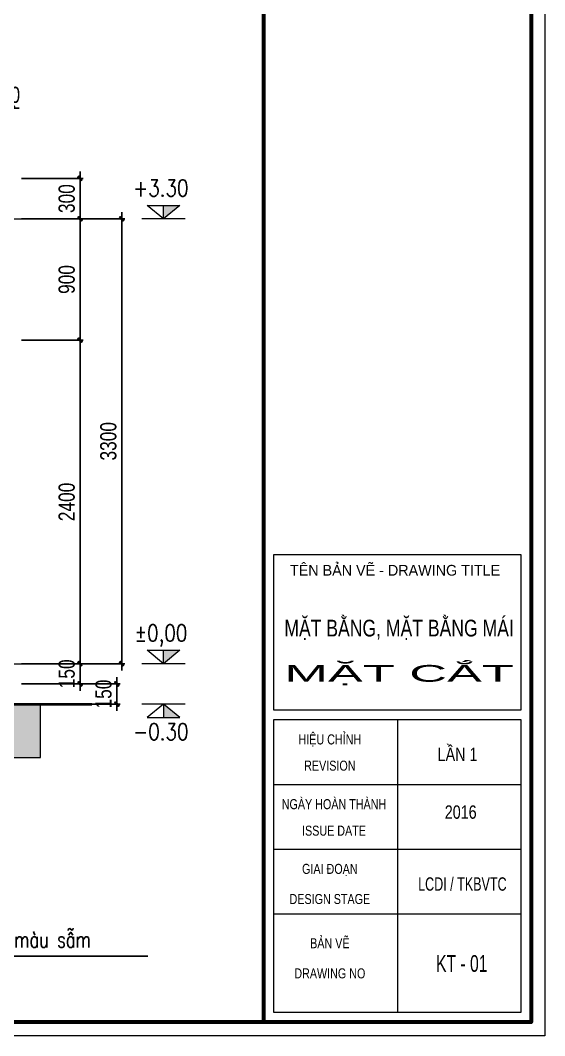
# Model space of a CAD drawing. Header units: millimetres. Extents: x 3293446 to 3468331, y 133678 to 182883.
# Drawn here: x 3437403 to 3442263, y 145247 to 154662 of the extents above; entities that cross this region are included whole.
import ezdxf
from ezdxf.enums import TextEntityAlignment as Align

# ---------------------------------------------------------------- set-up
doc = ezdxf.new("R2010")
doc.units = ezdxf.units.MM
doc.header["$LTSCALE"] = 600
doc.header["$MEASUREMENT"] = 0
doc.header["$PDMODE"] = 32
doc.linetypes.add('CENTER', pattern=[2, 1.25, -0.25, 0.25, -0.25])
doc.layers.get('0').update_dxf_attribs({"lineweight": 0})
doc.layers.get('Defpoints').update_dxf_attribs({"lineweight": 0})
doc.layers.add('DIM', color=1, linetype='Continuous')
for name, color, linetype, lineweight in [('hatch1 @ 1', 136, 'Continuous', 9), ('Khungten_LCDI', 7, 'Continuous', 5), ('LC Net dam2', 6, 'Continuous', 40), ('LC Net thay', 7, 'Continuous', 25), ('LC Text1', 3, 'Continuous', 20), ('LC Text2', 7, 'Continuous', 18), ('thay1', 63, 'Continuous', 18), ('truc', 76, 'CENTER', 9)]:
    doc.layers.add(name, color=color, linetype=linetype, lineweight=lineweight)
doc.styles.add('HOATBIF', font='hoatbif.shx', dxfattribs={"width": 0.8})
doc.styles.add('Khungten', font='VHAVAN.TTF', dxfattribs={"width": 0.9, "height": 5000})
doc.styles.add('LC 3', font='vnsimli.shx', dxfattribs={"width": 0.75})
doc.styles.add('T1', font='Vnsimli.shx', dxfattribs={"width": 0.8})
doc.styles.add('Title', font='VHBLACK.TTF', dxfattribs={"width": 0.8})
doc.dimstyles.new('1-100(1-40)', dxfattribs={"dimscale": 40, "dimtxt": 2.5, "dimasz": 0.35, "dimexe": 0.5, "dimexo": 0, "dimgap": 0.8, "dimtad": 1, "dimdec": 0, "dimzin": 0, "dimdsep": 46, "dimtxsty": 'HOATBIF', "dimblk1": 'DOT', "dimblk2": 'DOT', "dimsah": 1, "dimcen": -1, "dimdle": 1, "dimclrd": 256, "dimclre": 256, "dimclrt": 4, "dimadec": 3, "dimazin": 2, "dimtfac": 0.333333, "dimtdec": 0, "dimtix": 1, "dimtmove": 2, "dimatfit": 3, "dimldrblk": 'DOT', "dimfxl": 1, "dimtvp": 0.833333, "dimtolj": 1, "dimtzin": 0, "dimarcsym": 0})
doc.dimstyles.new('Copy(2) of 1-100 (1- 60-1.25)', dxfattribs={"dimscale": 60, "dimtxt": 2.5, "dimasz": 0.35, "dimexe": 0.5, "dimexo": 0, "dimgap": 0.8, "dimtad": 1, "dimdec": 0, "dimlfac": 0.8, "dimzin": 0, "dimdsep": 46, "dimtxsty": 'HOATBIF', "dimblk1": 'DOT', "dimblk2": 'DOT', "dimsah": 1, "dimcen": -1, "dimdle": 1, "dimclrd": 256, "dimclre": 256, "dimclrt": 4, "dimadec": 3, "dimazin": 2, "dimtfac": 0.333333, "dimtdec": 0, "dimtix": 1, "dimtmove": 2, "dimatfit": 3, "dimldrblk": 'DOT', "dimfxl": 1, "dimtvp": 0.833333, "dimtolj": 1, "dimtzin": 0, "dimarcsym": 0})

# ---------------------------------------------------------------- blocks, each defined once
blk = doc.blocks.new('lcdi fix')
at = {"layer": 'Defpoints', "lineweight": 0}
blk.add_lwpolyline([(-1200, -14850), (-1200, 14850), (40800, 14850), (40800, -14850)], close=True, dxfattribs=at)
at = {"layer": 'Khungten_LCDI', "color": 5, "lineweight": 60}
blk.add_line((36600, 14650), (36600, -14650), dxfattribs=at)
at = {"layer": 'Khungten_LCDI', "color": 5, "lineweight": 25}
blk.add_line((40600, -14650), (40600, 14650), dxfattribs=at)
at = {"layer": 'Khungten_LCDI', "color": 9, "lineweight": 15}
for p, q in [((38600, -10133), (38600, -14500)), ((40450, -11100), (36750, -11100)), ((40450, -12067), (36750, -12067)), ((40450, -13033), (36750, -13033))]:
    blk.add_line(p, q, dxfattribs=at)
at = {"layer": 'Khungten_LCDI', "color": 5, "lineweight": 60}
blk.add_lwpolyline([(0, -14650), (0, 14650), (40600, 14650), (40600, -14650)], close=True, dxfattribs=at)
at = {"layer": 'Khungten_LCDI', "color": 9, "lineweight": 15}
for points in [[(36750, -9983), (40450, -9983), (40450, -7667), (36750, -7667)], [(36750, -14500), (40450, -14500), (40450, -10133), (36750, -10133)]]:
    blk.add_lwpolyline(points, close=True, dxfattribs=at)
at = {"color": 7, "style": 'Khungten'}
blk.add_text('tªn b¶n vÏ - drawing title', height=160, dxfattribs=at).set_placement((38566, -7977), align=Align.CENTER)
at = {"color": 7}
for s, height, style, width, p in [('hiÖu chØnh', 150, 'Khungten', 0.8, (37592, -10499)), ('revision', 150, 'Khungten', 0.8, (37592, -10891)), ('ngµy hoµn thµnh', 150, 'Khungten', 0.8, (37654, -11466)), ('issue date', 150, 'Khungten', 0.8, (37654, -11862)), ('giai ®o¹n', 150, 'Khungten', 0.8, (37592, -12433)), ('lcdi / tkBVTC', 200, 'Title', 0.7, (39571, -12684)), ('design stage', 150, 'Khungten', 0.8, (37592, -12883)), ('b¶n vÏ', 150, 'Khungten', 0.8, (37592, -13544)), ('drawing nO', 150, 'Khungten', 0.8, (37592, -13994))]:
    blk.add_text(s, height=height, dxfattribs=dict(at, style=style, width=width)).set_placement(p, align=Align.CENTER)
at = {"color": 7, "style": 'Khungten', "width": 0.8}
for tag, p in [('REVISION', (39499, -10746)), ('NGAYHT', (39546, -11609))]:
    blk.add_attdef(tag, text='', height=200, dxfattribs=at).set_placement(p, align=Align.CENTER)
at = {"layer": 'LC Text1', "style": 'Title', "width": 3.882085}
for tag, p, p2 in [('TENBANVE1', (36913, -8886), (40339, -8886)), ('TENBANVE2', (36913, -9562), (40339, -9562))]:
    blk.add_attdef(tag, text='', height=250, dxfattribs=at).set_placement(p, p2, align=Align.FIT)
at = {"layer": 'LC Text1', "style": 'Title', "width": 0.7}
blk.add_attdef('SOBANVE', text='', height=250, dxfattribs=at).set_placement((39562, -13896), align=Align.CENTER)
blk = doc.blocks.new('DOT')
at = {"layer": 'DIM'}
for p, q in [((-3, 0), (3, 0)), ((-1, -1), (1, 1))]:
    blk.add_line(p, q, dxfattribs=at)
blk.add_lwpolyline([(0.5, 1), (-1, -0.5), (-0.5, -1), (1, 0.5)], close=True, dxfattribs=at)
blk = doc.blocks.new('*D278')
at = {"layer": 'Defpoints', "color": 0, "transparency": 16777216}
for p in [(3437329.6, 153847), (3437204.6, 153229), (3437329.6, 153229)]:
    blk.add_point(p, dxfattribs=at)
at = {"layer": 'DIM', "lineweight": -2, "transparency": 16777216}
for p, q in [((3437183.6, 153847), (3437162.6, 153847)), ((3437204.6, 153229), (3437204.6, 153877)), ((3437204.6, 153847), (3437329.6, 153847)), ((3437329.6, 153229), (3437329.6, 153877)), ((3437350.6, 153847), (3437371.6, 153847))]:
    blk.add_line(p, q, dxfattribs=at)
at = {"layer": 'DIM', "lineweight": -2, "transparency": 16777216, "xscale": 21, "yscale": 21, "zscale": 21}
blk.add_blockref('DOT', (3437204.6, 153847), dxfattribs=at)
at = {"layer": 'DIM', "lineweight": -2, "transparency": 16777216, "xscale": 21, "yscale": 21, "zscale": 21, "rotation": 180}
blk.add_blockref('DOT', (3437329.6, 153847), dxfattribs=at)
at = {"layer": 'DIM', "color": 4, "transparency": 16777216, "insert": (3437267.1, 153970), "char_height": 150, "attachment_point": 5, "style": 'HOATBIF'}
blk.add_mtext('\\A1;100', dxfattribs=at)
blk = doc.blocks.new('_Dot')
at = {"color": 0, "linetype": 'ByBlock', "lineweight": -2}
blk.add_line((-0.5, 0), (-1, 0), dxfattribs=at)
at = {"color": 0, "linetype": 'ByBlock', "const_width": 0.5}
blk.add_lwpolyline([(-0.25, 0, 1), (0.25, 0, 1)], format="xyb", close=True, dxfattribs=at)
blk = doc.blocks.new('*D286')
at = {"layer": 'Defpoints', "color": 0, "transparency": 16777216}
for p in [(3437415.3, 148508.5), (3438297.8, 148508.5), (3437415.3, 148321)]:
    blk.add_point(p, dxfattribs=at)
at = {"layer": 'DIM', "lineweight": -2, "transparency": 16777216}
for p, q in [((3437415.3, 148508.5), (3438327.8, 148508.5)), ((3438297.8, 148529.5), (3438297.8, 148550.5)), ((3438297.8, 148321), (3438297.8, 148508.5)), ((3437415.3, 148321), (3438327.8, 148321)), ((3438297.8, 148300), (3438297.8, 148279))]:
    blk.add_line(p, q, dxfattribs=at)
at = {"layer": 'DIM', "lineweight": -2, "transparency": 16777216, "xscale": 21, "yscale": 21, "zscale": 21}
for p, rotation in [((3438297.8, 148508.5), 270), ((3438297.8, 148321), 90)]:
    blk.add_blockref('DOT', p, dxfattribs=dict(at, rotation=rotation))
at = {"layer": 'DIM', "color": 4, "transparency": 16777216, "insert": (3438174.8, 148414.7), "char_height": 150, "attachment_point": 5, "rotation": 90, "style": 'HOATBIF'}
blk.add_mtext('\\A1;150', dxfattribs=at)
blk = doc.blocks.new('*D287')
at = {"layer": 'Defpoints', "color": 0, "transparency": 16777216}
for p in [(3437415.3, 148696), (3437956.3, 148696), (3437415.3, 148508.5)]:
    blk.add_point(p, dxfattribs=at)
at = {"layer": 'DIM', "lineweight": -2, "transparency": 16777216}
for p, q in [((3437415.3, 148696), (3437986.3, 148696)), ((3437956.3, 148717), (3437956.3, 148738)), ((3437956.3, 148508.5), (3437956.3, 148696)), ((3437415.3, 148508.5), (3437986.3, 148508.5)), ((3437956.3, 148487.5), (3437956.3, 148466.5))]:
    blk.add_line(p, q, dxfattribs=at)
at = {"layer": 'DIM', "lineweight": -2, "transparency": 16777216, "xscale": 21, "yscale": 21, "zscale": 21}
for p, rotation in [((3437956.3, 148696), 270), ((3437956.3, 148508.5), 90)]:
    blk.add_blockref('DOT', p, dxfattribs=dict(at, rotation=rotation))
at = {"layer": 'DIM', "color": 4, "transparency": 16777216, "insert": (3437833.3, 148602.2), "char_height": 150, "attachment_point": 5, "rotation": 90, "style": 'HOATBIF'}
blk.add_mtext('\\A1;150', dxfattribs=at)
blk = doc.blocks.new('*D288')
at = {"layer": 'Defpoints', "color": 0, "transparency": 16777216}
for p in [(3437413.3, 151696), (3437956.3, 151696), (3437413.3, 148696)]:
    blk.add_point(p, dxfattribs=at)
at = {"layer": 'DIM', "lineweight": -2, "transparency": 16777216}
for p, q in [((3437413.3, 151696), (3437986.3, 151696)), ((3437956.3, 148717), (3437956.3, 151675)), ((3437413.3, 148696), (3437986.3, 148696))]:
    blk.add_line(p, q, dxfattribs=at)
at = {"layer": 'DIM', "lineweight": -2, "transparency": 16777216, "xscale": 21, "yscale": 21, "zscale": 21}
for p, rotation in [((3437956.3, 151696), 90), ((3437956.3, 148696), 270)]:
    blk.add_blockref('DOT', p, dxfattribs=dict(at, rotation=rotation))
at = {"layer": 'DIM', "color": 4, "transparency": 16777216, "insert": (3437833.3, 150196), "char_height": 150, "attachment_point": 5, "rotation": 90, "style": 'HOATBIF'}
blk.add_mtext('\\A1;2400', dxfattribs=at)
blk = doc.blocks.new('*D289')
at = {"layer": 'Defpoints', "color": 0, "transparency": 16777216}
for p in [(3437413.3, 152821), (3437956.3, 152821), (3437413.3, 151696)]:
    blk.add_point(p, dxfattribs=at)
at = {"layer": 'DIM', "lineweight": -2, "transparency": 16777216}
for p, q in [((3437413.3, 152821), (3437986.3, 152821)), ((3437956.3, 151717), (3437956.3, 152800)), ((3437413.3, 151696), (3437986.3, 151696))]:
    blk.add_line(p, q, dxfattribs=at)
at = {"layer": 'DIM', "lineweight": -2, "transparency": 16777216, "xscale": 21, "yscale": 21, "zscale": 21}
for p, rotation in [((3437956.3, 152821), 90), ((3437956.3, 151696), 270)]:
    blk.add_blockref('DOT', p, dxfattribs=dict(at, rotation=rotation))
at = {"layer": 'DIM', "color": 4, "transparency": 16777216, "insert": (3437833.3, 152258.5), "char_height": 150, "attachment_point": 5, "rotation": 90, "style": 'HOATBIF'}
blk.add_mtext('\\A1;900', dxfattribs=at)
blk = doc.blocks.new('*D290')
at = {"layer": 'Defpoints', "color": 0, "transparency": 16777216}
for p in [(3437413.3, 153196), (3437956.3, 153196), (3437413.3, 152821)]:
    blk.add_point(p, dxfattribs=at)
at = {"layer": 'DIM', "lineweight": -2, "transparency": 16777216}
for p, q in [((3437413.3, 153196), (3437986.3, 153196)), ((3437956.3, 153217), (3437956.3, 153238)), ((3437956.3, 152821), (3437956.3, 153196)), ((3437413.3, 152821), (3437986.3, 152821)), ((3437956.3, 152800), (3437956.3, 152779))]:
    blk.add_line(p, q, dxfattribs=at)
at = {"layer": 'DIM', "lineweight": -2, "transparency": 16777216, "xscale": 21, "yscale": 21, "zscale": 21}
for p, rotation in [((3437956.3, 153196), 270), ((3437956.3, 152821), 90)]:
    blk.add_blockref('DOT', p, dxfattribs=dict(at, rotation=rotation))
at = {"layer": 'DIM', "color": 4, "transparency": 16777216, "insert": (3437833.3, 153008.5), "char_height": 150, "attachment_point": 5, "rotation": 90, "style": 'HOATBIF'}
blk.add_mtext('\\A1;300', dxfattribs=at)
blk = doc.blocks.new('*D291')
at = {"layer": 'Defpoints', "color": 0, "transparency": 16777216}
for p in [(3437415.3, 152821), (3438342.3, 152821), (3437415.3, 148696)]:
    blk.add_point(p, dxfattribs=at)
at = {"layer": 'DIM', "lineweight": -2, "transparency": 16777216}
for p, q in [((3437415.3, 152821), (3438372.3, 152821)), ((3438342.3, 148717), (3438342.3, 152800)), ((3437415.3, 148696), (3438372.3, 148696))]:
    blk.add_line(p, q, dxfattribs=at)
at = {"layer": 'DIM', "lineweight": -2, "transparency": 16777216, "xscale": 21, "yscale": 21, "zscale": 21}
for p, rotation in [((3438342.3, 152821), 90), ((3438342.3, 148696), 270)]:
    blk.add_blockref('DOT', p, dxfattribs=dict(at, rotation=rotation))
at = {"layer": 'DIM', "color": 4, "transparency": 16777216, "insert": (3438219.3, 150758.5), "char_height": 150, "attachment_point": 5, "rotation": 90, "style": 'HOATBIF'}
blk.add_mtext('\\A1;3300', dxfattribs=at)
blk = doc.blocks.new('Caodo1')
at = {"layer": 'LC Text1'}
blk.add_hatch(color=4, dxfattribs=at).paths.add_polyline_path([(0, 200), (0, 0), (243, 200)])
at = {"layer": 'LC Text1', "color": 4}
for p, q in [((0, 0), (0, 200)), ((324, 0), (-324, 0))]:
    blk.add_line(p, q, dxfattribs=at)
blk.add_lwpolyline([(-243, 200), (243, 200), (0, 0), (0, 0)], close=True, dxfattribs=at)
at = {"layer": 'LC Text1', "color": 4, "style": 'T1', "width": 0.8}
blk.add_attdef('%%P0,00', text='', height=250, dxfattribs=at).set_placement((-39, 460), align=Align.MIDDLE_CENTER)

msp = doc.modelspace()

# ---------------------------------------------------------------- hatches: boundary and pattern name
at = {"layer": 'hatch1 @ 1'}
h = msp.add_hatch(dxfattribs=at)
h.set_pattern_fill('AR-SAND', color=256, scale=25)
h.set_pattern_definition([(37.5, (-781809.734, -39936.5), (-1.57483395, 48.17059423), [0, -38, 0, -42.5, 0, -40.625]), (7.5, (-781809.734, -39936.5), (44.2444176, 70.5536516), [0, -20.5, 0, -34.25, 0, -13.125]), (327.5, (-781840.484, -39936.5), (77.85354654, 0.14147634), [0, -12.5, 0, -45, 0, -58.75]), (317.5, (-781840.484, -39936.5), (75.1531651, 21.9418891), [0, -6.25, 0, -29.5, 0, -33.75])])
h.paths.add_polyline_path([(3436329.6, 148196), (3436329.6, 147826.6), (3437591.5, 147826.6), (3437591.5, 148321), (3437204.6, 148321), (3437204.6, 148196)])
h.paths.add_polyline_path([(3436054.6, 147826.6), (3436054.6, 148508.5), (3430079.6, 148508.5), (3430079.6, 147826.6)])
h.paths.add_polyline_path([(3429133.1, 148321), (3429133.1, 147826.6), (3429804.6, 147826.6), (3429804.6, 148321)])

# ---------------------------------------------------------------- linework, layer by layer
at = {"layer": 'LC Net dam2'}
msp.add_line((3437079.6, 148321), (3438065.9, 148321), dxfattribs=at)
at = {"layer": 'thay1'}
msp.add_lwpolyline([(3429133.1, 148321), (3429133.1, 147826.6), (3437591.5, 147826.6), (3437591.5, 148321)], dxfattribs=at)
at = {"layer": 'truc'}
for p, q in [((3428461.5, 152821), (3438065.9, 152821)), ((3428461.5, 148696), (3438065.9, 148696))]:
    msp.add_line(p, q, dxfattribs=at)

# ---------------------------------------------------------------- block references
at = {"layer": 'LC Net thay'}
ref = msp.add_blockref('lcdi fix', (3416939.6, 154463.7), dxfattribs=dict(at, xscale=0.6206639722545443, yscale=0.6206639722545443, zscale=0.6206639722545443))
ref.add_attrib('TENBANVE2', 'mÆt c¾t', dxfattribs={"layer": 'LC Text1', "height": 155.17, "style": 'Title', "width": 1.93928}).set_placement((3439850, 148528.6), (3441976.6, 148528.6), align=Align.FIT)
ref.add_attrib('NGAYHT', '2016', dxfattribs={"layer": 'LC Text1', "height": 124.13, "style": 'Khungten', "width": 0.8}).set_placement((3441484.4, 147258.2), align=Align.CENTER)
ref.add_attrib('REVISION', 'lÇn 1', dxfattribs={"layer": 'LC Text1', "height": 124.13, "style": 'Khungten', "width": 0.8}).set_placement((3441455, 147793.9), align=Align.CENTER)
ref.add_attrib('SOBANVE', 'kt - 01', dxfattribs={"layer": 'LC Text1', "height": 155.17, "style": 'Title', "width": 0.7}).set_placement((3441494.3, 145838.8), align=Align.CENTER)
ref.add_attrib('TENBANVE1', 'mÆt b»ng, mÆt b»ng m¸i', dxfattribs={"layer": 'LC Text1', "height": 155.166, "style": 'Title', "width": 0.649188}).set_placement((3439850, 148948.6), (3441976.6, 148948.6), align=Align.FIT)
at = {"layer": 'LC Text1'}
ref = msp.add_blockref('Caodo1', (3438730.2, 152821), dxfattribs=dict(at, xscale=0.6206639722544331, yscale=0.6206639722544331, zscale=0.6206639722544331))
ref.add_attrib('%%P0,00', '+3.30', dxfattribs={"layer": 'LC Text2', "height": 155.17, "style": 'T1', "width": 0.8}).set_placement((3438705.9, 153106.2), align=Align.MIDDLE_CENTER)
ref = msp.add_blockref('Caodo1', (3438730.2, 148696), dxfattribs=dict(at, xscale=0.6206639722544331, yscale=0.6206639722544331, zscale=0.6206639722544331))
ref.add_attrib('%%P0,00', '%%p0,00', dxfattribs={"layer": 'LC Text2', "height": 155.17, "style": 'T1', "width": 0.8}).set_placement((3438705.9, 148981.2), align=Align.MIDDLE_CENTER)
ref = msp.add_blockref('Caodo1', (3438730.2, 148321), dxfattribs=dict(at, xscale=-0.6206639722544331, yscale=0.6206639722544331, zscale=0.6206639722544331, rotation=180))
ref.add_attrib('%%P0,00', '-0.30', dxfattribs={"layer": 'LC Text2', "height": 155.17, "style": 'T1', "width": 0.8}).set_placement((3438705.9, 148065.4), align=Align.MIDDLE_CENTER)

# ---------------------------------------------------------------- texts
at = {"layer": 'LC Text1', "color": 3, "insert": (3435620.8, 146016), "char_height": 147.47, "attachment_point": 7, "style": 'LC 3'}
msp.add_mtext('3 hµng ch©n èp g¹ch mµu sÉm', dxfattribs=at)

# ---------------------------------------------------------------- dimensions: what is measured, and where the dimension line sits
at = {"layer": 'DIM'}
dim = msp.add_linear_dim(base=(3437329.6, 153847), p1=(3437204.6, 153229), p2=(3437329.6, 153229), dimstyle='Copy(2) of 1-100 (1- 60-1.25)', dxfattribs=at)
dim.commit()
dim.dimension.update_dxf_attribs({"geometry": '*D278', "text_midpoint": (3437267.1, 153970)})
for base, p1, p2, picture, middle in [((3437956.3, 153196), (3437413.3, 152821), (3437413.3, 153196), '*D290', (3437833.3, 153008.5)), ((3437956.3, 152821), (3437413.3, 151696), (3437413.3, 152821), '*D289', (3437833.3, 152258.5)), ((3438342.3, 152821), (3437415.3, 148696), (3437415.3, 152821), '*D291', (3438219.3, 150758.5)), ((3437956.3, 151696), (3437413.3, 148696), (3437413.3, 151696), '*D288', (3437833.3, 150196)), ((3437956.3, 148696), (3437415.3, 148508.5), (3437415.3, 148696), '*D287', (3437833.3, 148602.2)), ((3438297.8, 148508.5), (3437415.3, 148321), (3437415.3, 148508.5), '*D286', (3438174.8, 148414.7))]:
    dim = msp.add_linear_dim(base=base, p1=p1, p2=p2, angle=90, dimstyle='Copy(2) of 1-100 (1- 60-1.25)', dxfattribs=at)
    dim.commit()
    dim.dimension.update_dxf_attribs({"geometry": picture, "text_midpoint": middle})

# ---------------------------------------------------------------- leaders
at = {"layer": 'DIM', "ltscale": 2, "annotation_type": 0, "has_hookline": 1, "hookline_direction": 0, "text_width": 2965.2}
msp.add_leader([(3434344.8, 149148.5), (3435574.8, 145984), (3435588.8, 145984)], dimstyle='1-100(1-40)', dxfattribs=at)

doc.saveas('drawing.dxf')
